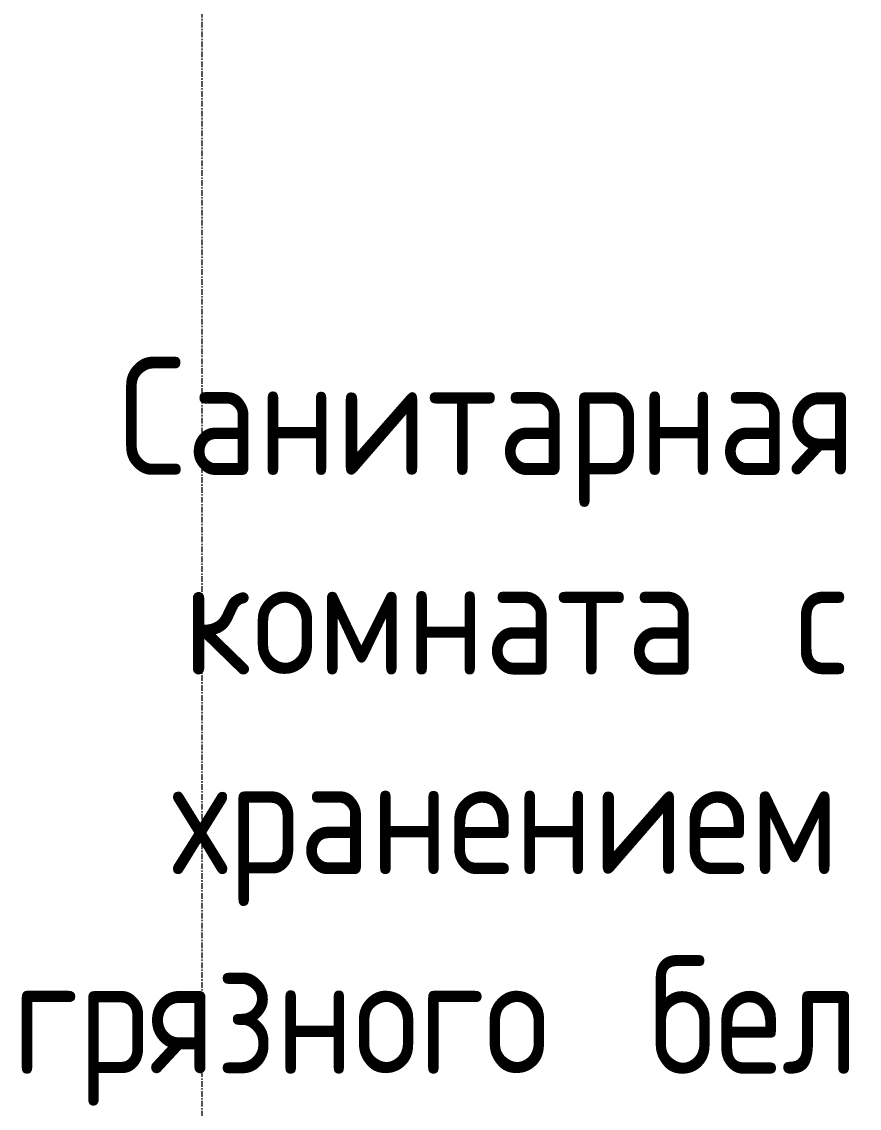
# Model space of a CAD drawing. Header units: millimetres. Extents: x -32954 to 151739, y -65671 to 56243.
# Drawn here: x -22832 to -21056, y -50701 to -48396 of the extents above; entities that cross this region are included whole.
import ezdxf

# ---------------------------------------------------------------- set-up
doc = ezdxf.new("R2010")
doc.units = ezdxf.units.MM
doc.linetypes.add('ADSK_Линия сетки', pattern=[21, 12, -3, 3, -3])
doc.layers.add('Марки помещений', color=7, linetype='Continuous', lineweight=18)
doc.layers.add('Оси', color=7, linetype='Continuous', lineweight=9)
doc.styles.add('GOST Common', font='GOST_Common.ttf', dxfattribs={"width": 0.9, "height": 250})

msp = doc.modelspace()

# ---------------------------------------------------------------- linework, layer by layer
at = {"layer": 'Оси', "linetype": 'ADSK_Линия сетки'}
msp.add_line((-22450, -46065.3), (-22450, -64853.1), dxfattribs=at)

# ---------------------------------------------------------------- texts
at = {"layer": 'Марки помещений', "lineweight": 9, "char_height": 250, "attachment_point": 1, "style": 'GOST Common'}
for s, insert, width in [('Санитарная', (-22626.8, -49107.5), 2063.544), ('комната', (-22489.9, -49530.8), 1479.113), ('\\fGOST Common|b0|i0|c204|p34|;\\W.9;с', (-21192.1, -49530.8), 165.949), ('хранением', (-22513.7, -49954.1), 1796.582), ('белья', (-21501.7, -50377.5), 974.05), ('грязного', (-22853, -50377.5), 1544.05)]:
    msp.add_mtext(s, dxfattribs=dict(at, insert=insert, width=width))

doc.saveas('drawing.dxf')
